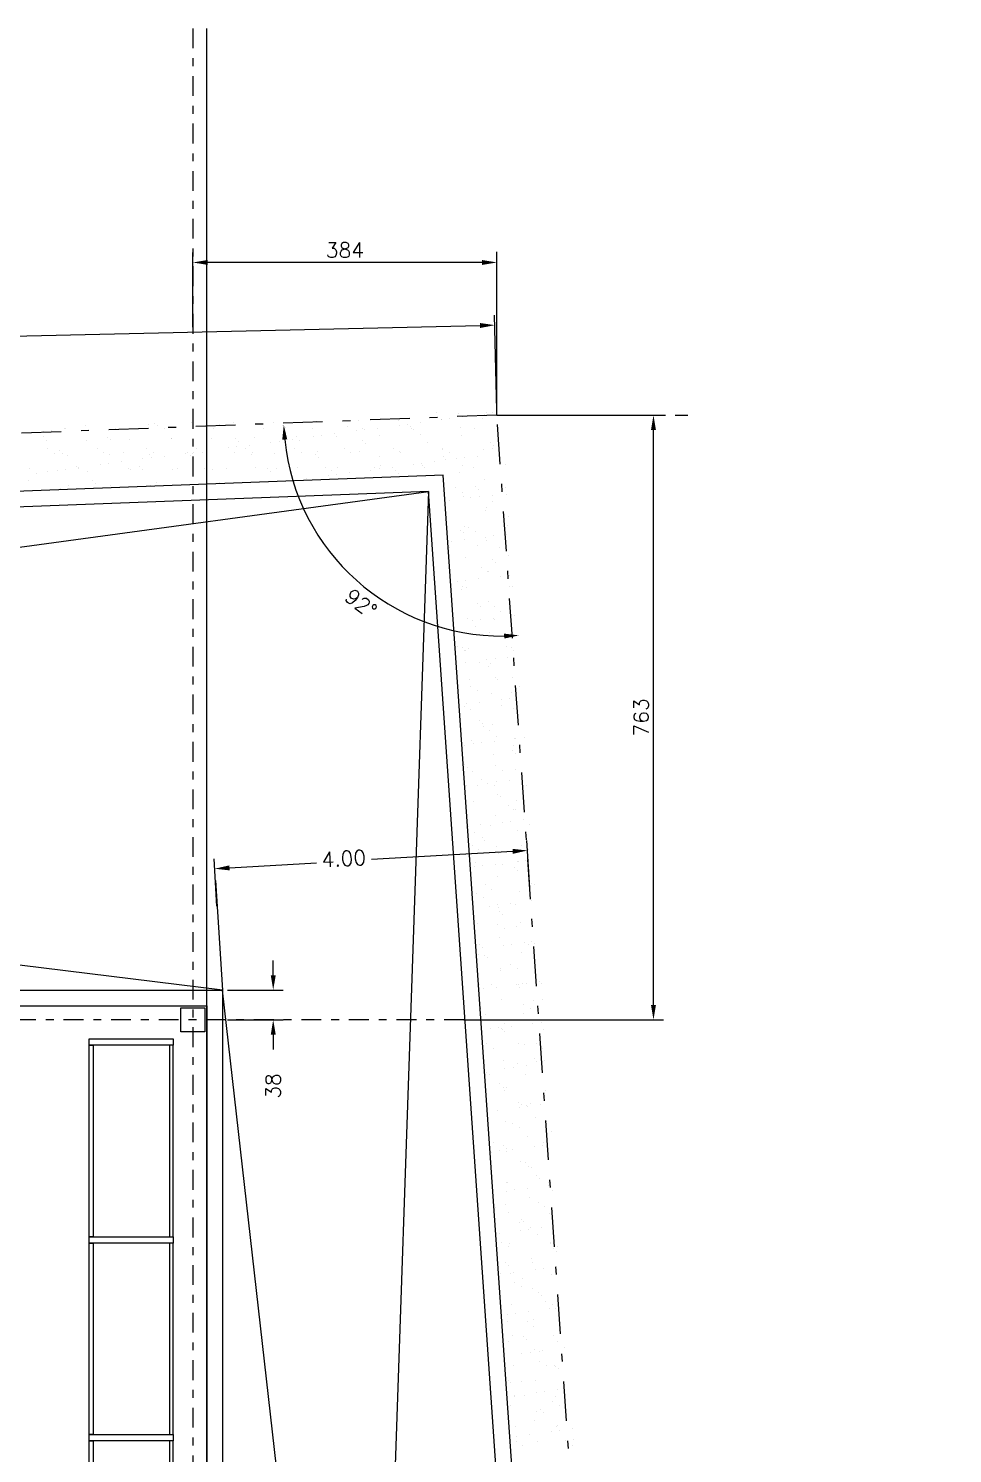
# Model space of a CAD drawing. Header units: millimetres. Extents: x 340 to 1003762, y 22 to 362022.
# Drawn here: x 457.08 to 468.73, y 100.87 to 118.85 of the extents above; entities that cross this region are included whole.
import ezdxf
from ezdxf.xclip import XClip

# ---------------------------------------------------------------- set-up
doc = ezdxf.new("R2010")
doc.units = ezdxf.units.MM
doc.header["$XCLIPFRAME"] = 0
for name, pattern in [('LSBB_P_002 - PLANTA 1° NIVEL SALA DE VENTAS$0$DASHDOT', [1, 0.5, -0.25, 0, -0.25]), ('LSBB_P_002 - PLANTA 1° NIVEL SALA DE VENTAS$0$DASHDOT2', [0.5, 0.25, -0.125, 0, -0.125]), ('LSBB_P_002 - PLANTA 1° NIVEL SALA DE VENTAS$0$HIDDEN', [0.375, 0.25, -0.125])]:
    doc.linetypes.add(name, pattern=pattern)
for name, color, linetype in [('LSBB_P_002 - PLANTA 1° NIVEL SALA DE VENTAS$0$01', 8, 'Continuous'), ('LSBB_P_002 - PLANTA 1° NIVEL SALA DE VENTAS$0$COTAS 125', 2, 'Continuous'), ('LSBB_P_002 - PLANTA 1° NIVEL SALA DE VENTAS$0$COTAS-INT', 4, 'Continuous'), ('LSBB_P_002 - PLANTA 1° NIVEL SALA DE VENTAS$0$EJES', 8, 'LSBB_P_002 - PLANTA 1° NIVEL SALA DE VENTAS$0$DASHDOT2'), ('LSBB_P_002 - PLANTA 1° NIVEL SALA DE VENTAS$0$ESTRUCTURA', 5, 'Continuous'), ('LSBB_P_002 - PLANTA 1° NIVEL SALA DE VENTAS$0$HATCH', 8, 'Continuous'), ('LSBB_P_002 - PLANTA 1° NIVEL SALA DE VENTAS$0$MUROS', 5, 'Continuous'), ('LSBB_P_002 - PLANTA 1° NIVEL SALA DE VENTAS$0$RACKS BODEGAS', 2, 'Continuous'), ('XREF', 7, 'Continuous')]:
    doc.layers.add(name, color=color, linetype=linetype)
doc.styles.add('LSBB_P_002 - PLANTA 1° NIVEL SALA DE VENTAS$0$ROMANS', font='romans')
doc.dimstyles.new('LSBB_P_002 - PLANTA 1° NIVEL SALA DE VENTAS$0$DIMENSION-125', dxfattribs={"dimscale": 125, "dimtxt": 0.0015, "dimasz": 0.0015, "dimexe": 0.001, "dimexo": 0.0005, "dimgap": 0.0005, "dimtad": 1, "dimdec": 0, "dimlfac": 100, "dimzin": 0, "dimdsep": 46, "dimtxsty": 'LSBB_P_002 - PLANTA 1° NIVEL SALA DE VENTAS$0$ROMANS', "dimcen": 0.004, "dimclrd": 4, "dimclre": 8, "dimclrt": 3, "dimadec": 0, "dimazin": 0, "dimtfac": 1, "dimtdec": 0, "dimtix": 1, "dimtofl": 0, "dimtmove": 2, "dimatfit": 3, "dimfxl": 0, "dimtolj": 1, "dimtzin": 0, "dimarcsym": 0})

# ---------------------------------------------------------------- blocks, each defined once
blk = doc.blocks.new('*D111')
at = {"layer": 'LSBB_P_002 - PLANTA 1° NIVEL SALA DE VENTAS$0$COTAS 125', "linetype": 'Continuous', "lineweight": -2, "transparency": 16777216}
blk.add_arc((878.344, 328.766), 2.76, 185.8405, 270.4654, dxfattribs=at)
at = {"layer": 'LSBB_P_002 - PLANTA 1° NIVEL SALA DE VENTAS$0$COTAS 125', "transparency": 16777216}
for points in [[(875.567, 328.483), (875.63, 328.488), (875.586, 328.673)], [(878.365, 326.038), (878.368, 325.976), (878.554, 326.015)]]:
    blk.add_solid(points, dxfattribs=at)
at = {"layer": 'LSBB_P_002 - PLANTA 1° NIVEL SALA DE VENTAS$0$COTAS 125', "color": 2, "transparency": 16777216, "insert": (876.56, 326.419), "char_height": 0.1875, "attachment_point": 5, "rotation": 322.7631, "style": 'LSBB_P_002 - PLANTA 1° NIVEL SALA DE VENTAS$0$ROMANS'}
blk.add_mtext('\\A1;92°', dxfattribs=at)
blk = doc.blocks.new('*X40')
at = {"color": 0}
for p, q in [((601.161, 116.029), (601.161, 116.029)), ((601.39, 116.102), (601.39, 116.102)), ((601.604, 115.969), (601.604, 115.969)), ((601.672, 116.026), (601.672, 116.026)), ((601.682, 116.048), (601.682, 116.048)), ((601.709, 115.982), (601.709, 115.982)), ((601.871, 116.004), (601.871, 116.004)), ((601.164, 115.848), (601.164, 115.848)), ((601.17, 115.911), (601.17, 115.911)), ((601.248, 115.794), (601.248, 115.794)), ((601.333, 115.933), (601.333, 115.933)), ((601.431, 115.841), (601.431, 115.841)), ((601.787, 115.849), (601.787, 115.849)), ((601.871, 115.795), (601.871, 115.795)), ((601.881, 115.866), (601.881, 115.866))]:
    blk.add_line(p, q, dxfattribs=at)
blk = doc.blocks.new('*D70')
at = {"layer": 'LSBB_P_002 - PLANTA 1° NIVEL SALA DE VENTAS$0$COTAS 125', "color": 8, "linetype": 'Continuous', "lineweight": -2, "transparency": 16777216}
for p, q in [((878.338, 328.794), (880.375, 328.794)), ((877.858, 321.166), (880.375, 321.166))]:
    blk.add_line(p, q, dxfattribs=at)
at = {"layer": 'LSBB_P_002 - PLANTA 1° NIVEL SALA DE VENTAS$0$COTAS 125', "linetype": 'Continuous', "lineweight": -2, "transparency": 16777216}
blk.add_line((880.25, 321.353), (880.25, 328.606), dxfattribs=at)
at = {"layer": 'LSBB_P_002 - PLANTA 1° NIVEL SALA DE VENTAS$0$COTAS 125', "transparency": 16777216}
for points in [[(880.219, 328.606), (880.281, 328.606), (880.25, 328.794)], [(880.219, 321.353), (880.281, 321.353), (880.25, 321.166)]]:
    blk.add_solid(points, dxfattribs=at)
at = {"layer": 'LSBB_P_002 - PLANTA 1° NIVEL SALA DE VENTAS$0$COTAS 125', "color": 2, "transparency": 16777216, "insert": (880.094, 324.98), "char_height": 0.1875, "attachment_point": 5, "rotation": 90, "style": 'LSBB_P_002 - PLANTA 1° NIVEL SALA DE VENTAS$0$ROMANS'}
blk.add_mtext('\\A1;763', dxfattribs=at)
blk = doc.blocks.new('*D71')
at = {"layer": 'LSBB_P_002 - PLANTA 1° NIVEL SALA DE VENTAS$0$COTAS 125', "color": 8, "linetype": 'Continuous', "lineweight": -2, "transparency": 16777216}
for p, q in [((878.274, 328.856), (878.246, 330.054)), ((829.354, 327.737), (829.326, 328.934))]:
    blk.add_line(p, q, dxfattribs=at)
at = {"layer": 'LSBB_P_002 - PLANTA 1° NIVEL SALA DE VENTAS$0$COTAS 125', "linetype": 'Continuous', "lineweight": -2, "transparency": 16777216}
blk.add_line((829.517, 328.814), (878.062, 329.925), dxfattribs=at)
at = {"layer": 'LSBB_P_002 - PLANTA 1° NIVEL SALA DE VENTAS$0$COTAS 125', "transparency": 16777216}
for points in [[(878.061, 329.956), (878.063, 329.893), (878.249, 329.929)], [(829.516, 328.845), (829.517, 328.782), (829.329, 328.809)]]:
    blk.add_solid(points, dxfattribs=at)
at = {"layer": 'LSBB_P_002 - PLANTA 1° NIVEL SALA DE VENTAS$0$COTAS 125', "color": 2, "transparency": 16777216, "insert": (853.786, 329.525), "char_height": 0.1875, "attachment_point": 5, "rotation": 1.3113, "style": 'LSBB_P_002 - PLANTA 1° NIVEL SALA DE VENTAS$0$ROMANS'}
blk.add_mtext('\\A1;4893', dxfattribs=at)
blk = doc.blocks.new('*X39')
at = {"color": 0}
for p, q in [((598.646, 128.715), (598.646, 128.715)), ((599.17, 128.722), (599.17, 128.722)), ((599.681, 128.72), (599.681, 128.72)), ((600.163, 128.821), (600.163, 128.821)), ((600.221, 128.739), (600.221, 128.739)), ((600.225, 128.733), (600.225, 128.733)), ((600.329, 128.746), (600.329, 128.746)), ((600.433, 128.816), (600.433, 128.816)), ((600.47, 128.783), (600.47, 128.783)), ((600.491, 128.768), (600.491, 128.768)), ((600.745, 128.746), (600.745, 128.746)), ((600.763, 128.804), (600.763, 128.804)), ((600.785, 128.822), (600.785, 128.822)), ((600.867, 128.817), (600.867, 128.817)), ((595.195, 128.588), (595.195, 128.588)), ((595.299, 128.602), (595.299, 128.602)), ((595.462, 128.624), (595.462, 128.624)), ((595.484, 128.619), (595.484, 128.619)), ((595.733, 128.659), (595.733, 128.659)), ((596.106, 128.62), (596.106, 128.62)), ((596.531, 128.672), (596.531, 128.672)), ((596.607, 128.69), (596.607, 128.69)), ((596.644, 128.656), (596.644, 128.656)), ((596.729, 128.621), (596.729, 128.621)), ((597.071, 128.692), (597.071, 128.692)), ((597.352, 128.622), (597.352, 128.622)), ((597.419, 128.672), (597.419, 128.672)), ((597.594, 128.698), (597.594, 128.698)), ((597.975, 128.623), (597.975, 128.623)), ((598.106, 128.696), (598.106, 128.696)), ((598.219, 128.665), (598.219, 128.665)), ((598.256, 128.632), (598.256, 128.632)), ((598.598, 128.624), (598.598, 128.624)), ((598.714, 128.534), (598.714, 128.534)), ((598.876, 128.555), (598.876, 128.555)), ((599.031, 128.648), (599.031, 128.648)), ((599.148, 128.591), (599.148, 128.591)), ((599.22, 128.626), (599.22, 128.626)), ((599.252, 128.605), (599.252, 128.605)), ((599.415, 128.626), (599.415, 128.626)), ((599.44, 128.535), (599.44, 128.535)), ((599.686, 128.662), (599.686, 128.662)), ((599.79, 128.676), (599.79, 128.676)), ((599.832, 128.641), (599.832, 128.641)), ((599.843, 128.627), (599.843, 128.627)), ((599.868, 128.607), (599.868, 128.607)), ((599.953, 128.697), (599.953, 128.697)), ((599.963, 128.541), (599.963, 128.541)), ((600.466, 128.628), (600.466, 128.628)), ((600.475, 128.539), (600.475, 128.539)), ((600.644, 128.623), (600.644, 128.623)), ((595.205, 128.521), (595.205, 128.521)), ((595.238, 128.47), (595.238, 128.47)), ((595.257, 128.365), (595.257, 128.365)), ((595.749, 128.468), (595.749, 128.468)), ((595.88, 128.366), (595.88, 128.366)), ((596.006, 128.514), (596.006, 128.514)), ((596.042, 128.481), (596.042, 128.481)), ((596.289, 128.487), (596.289, 128.487)), ((596.503, 128.367), (596.503, 128.367)), ((596.813, 128.494), (596.813, 128.494)), ((596.818, 128.497), (596.818, 128.497)), ((597.126, 128.368), (597.126, 128.368)), ((597.324, 128.491), (597.324, 128.491)), ((597.533, 128.378), (597.533, 128.378)), ((597.618, 128.49), (597.618, 128.49)), ((597.637, 128.392), (597.637, 128.392)), ((597.655, 128.456), (597.655, 128.456)), ((597.748, 128.37), (597.748, 128.37)), ((597.8, 128.413), (597.8, 128.413)), ((597.865, 128.511), (597.865, 128.511)), ((598.071, 128.449), (598.071, 128.449)), ((598.175, 128.463), (598.175, 128.463)), ((598.338, 128.484), (598.338, 128.484)), ((598.371, 128.371), (598.371, 128.371)), ((598.388, 128.518), (598.388, 128.518)), ((598.43, 128.472), (598.43, 128.472)), ((598.61, 128.52), (598.61, 128.52)), ((598.9, 128.515), (598.9, 128.515)), ((598.994, 128.372), (598.994, 128.372)), ((599.23, 128.465), (599.23, 128.465)), ((599.267, 128.431), (599.267, 128.431)), ((599.617, 128.373), (599.617, 128.373)), ((600.042, 128.448), (600.042, 128.448)), ((600.234, 128.354), (600.234, 128.354)), ((600.24, 128.374), (600.24, 128.374)), ((600.757, 128.36), (600.757, 128.36)), ((600.843, 128.441), (600.843, 128.441)), ((600.863, 128.375), (600.863, 128.375)), ((600.88, 128.407), (600.88, 128.407)), ((595.341, 128.311), (595.341, 128.311)), ((595.404, 128.339), (595.404, 128.339)), ((595.441, 128.305), (595.441, 128.305)), ((595.508, 128.283), (595.508, 128.283)), ((595.964, 128.313), (595.964, 128.313)), ((596.022, 128.179), (596.022, 128.179)), ((596.032, 128.289), (596.032, 128.289)), ((596.184, 128.201), (596.184, 128.201)), ((596.216, 128.321), (596.216, 128.321)), ((596.456, 128.237), (596.456, 128.237)), ((596.543, 128.287), (596.543, 128.287)), ((596.56, 128.25), (596.56, 128.25)), ((596.587, 128.314), (596.587, 128.314)), ((596.723, 128.272), (596.723, 128.272)), ((596.994, 128.308), (596.994, 128.308)), ((597.017, 128.314), (597.017, 128.314)), ((597.054, 128.28), (597.054, 128.28)), ((597.083, 128.306), (597.083, 128.306)), ((597.099, 128.321), (597.099, 128.321)), ((597.21, 128.315), (597.21, 128.315)), ((597.261, 128.343), (597.261, 128.343)), ((597.607, 128.313), (597.607, 128.313)), ((597.829, 128.297), (597.829, 128.297)), ((597.833, 128.316), (597.833, 128.316)), ((598.118, 128.311), (598.118, 128.311)), ((598.456, 128.317), (598.456, 128.317)), ((598.629, 128.29), (598.629, 128.29)), ((598.659, 128.33), (598.659, 128.33)), ((598.666, 128.256), (598.666, 128.256)), ((599.078, 128.318), (599.078, 128.318)), ((599.182, 128.337), (599.182, 128.337)), ((599.441, 128.272), (599.441, 128.272)), ((599.694, 128.334), (599.694, 128.334)), ((599.701, 128.319), (599.701, 128.319)), ((599.975, 128.182), (599.975, 128.182)), ((600.137, 128.203), (600.137, 128.203)), ((600.241, 128.265), (600.241, 128.265)), ((600.278, 128.231), (600.278, 128.231)), ((600.324, 128.32), (600.324, 128.32)), ((600.409, 128.239), (600.409, 128.239)), ((600.513, 128.253), (600.513, 128.253)), ((600.676, 128.274), (600.676, 128.274)), ((600.947, 128.322), (600.947, 128.322)), ((600.947, 128.31), (600.947, 128.31)), ((601.028, 128.173), (601.028, 128.173)), ((595.022, 128.117), (595.022, 128.117)), ((595.108, 128.059), (595.108, 128.059)), ((595.25, 128.085), (595.25, 128.085)), ((595.379, 128.095), (595.379, 128.095)), ((595.484, 128.109), (595.484, 128.109)), ((595.615, 128.146), (595.615, 128.146)), ((595.645, 128.118), (595.645, 128.118)), ((595.646, 128.13), (595.646, 128.13)), ((595.762, 128.082), (595.762, 128.082)), ((595.918, 128.166), (595.918, 128.166)), ((596.268, 128.119), (596.268, 128.119)), ((596.302, 128.102), (596.302, 128.102)), ((596.415, 128.139), (596.415, 128.139)), ((596.452, 128.105), (596.452, 128.105)), ((596.825, 128.109), (596.825, 128.109)), ((596.891, 128.12), (596.891, 128.12)), ((597.228, 128.121), (597.228, 128.121)), ((597.337, 128.106), (597.337, 128.106)), ((597.514, 128.121), (597.514, 128.121)), ((597.877, 128.126), (597.877, 128.126)), ((598.028, 128.114), (598.028, 128.114)), ((598.065, 128.08), (598.065, 128.08)), ((598.136, 128.122), (598.136, 128.122)), ((598.401, 128.132), (598.401, 128.132)), ((598.759, 128.124), (598.759, 128.124)), ((598.794, 128.027), (598.794, 128.027)), ((598.84, 128.096), (598.84, 128.096)), ((598.898, 128.04), (598.898, 128.04)), ((598.912, 128.13), (598.912, 128.13)), ((599.061, 128.062), (599.061, 128.062)), ((599.332, 128.097), (599.332, 128.097)), ((599.382, 128.125), (599.382, 128.125)), ((599.436, 128.111), (599.436, 128.111)), ((599.453, 128.149), (599.453, 128.149)), ((599.599, 128.133), (599.599, 128.133)), ((599.64, 128.09), (599.64, 128.09)), ((599.677, 128.056), (599.677, 128.056)), ((599.871, 128.168), (599.871, 128.168)), ((599.976, 128.156), (599.976, 128.156)), ((600.005, 128.126), (600.005, 128.126)), ((600.452, 128.072), (600.452, 128.072)), ((600.488, 128.153), (600.488, 128.153)), ((600.628, 128.127), (600.628, 128.127)), ((595.014, 127.97), (595.014, 127.97)), ((595.419, 127.864), (595.419, 127.864)), ((595.521, 127.897), (595.521, 127.897)), ((595.814, 127.963), (595.814, 127.963)), ((595.851, 127.929), (595.851, 127.929)), ((596.044, 127.904), (596.044, 127.904)), ((596.556, 127.902), (596.556, 127.902)), ((596.626, 127.945), (596.626, 127.945)), ((597.096, 127.921), (597.096, 127.921)), ((597.427, 127.939), (597.427, 127.939)), ((598.36, 127.969), (598.36, 127.969)), ((598.522, 127.991), (598.522, 127.991)), ((600.401, 127.873), (600.401, 127.873)), ((600.486, 127.82), (600.486, 127.82)), ((600.651, 127.889), (600.651, 127.889)), ((600.688, 127.856), (600.688, 127.856)), ((600.77, 127.975), (600.77, 127.975)), ((601.024, 127.874), (601.024, 127.874)), ((600.322, 127.71), (600.322, 127.71)), ((600.5, 127.768), (600.5, 127.768)), ((600.593, 127.746), (600.593, 127.746)), ((600.698, 127.759), (600.698, 127.759)), ((600.86, 127.781), (600.86, 127.781)), ((600.862, 127.696), (600.862, 127.696)), ((601.04, 127.788), (601.04, 127.788)), ((600.783, 127.59), (600.783, 127.59)), ((600.789, 127.626), (600.789, 127.626)), ((601.061, 127.514), (601.061, 127.514)), ((600.46, 127.338), (600.46, 127.338)), ((600.497, 127.305), (600.497, 127.305)), ((600.513, 127.383), (600.513, 127.383)), ((600.563, 127.373), (600.563, 127.373)), ((600.647, 127.319), (600.647, 127.319)), ((601.045, 127.287), (601.045, 127.287)), ((601.053, 127.402), (601.053, 127.402)), ((600.328, 127.124), (600.328, 127.124)), ((600.344, 127.195), (600.344, 127.195)), ((600.506, 127.216), (600.506, 127.216)), ((600.671, 127.145), (600.671, 127.145)), ((600.778, 127.252), (600.778, 127.252)), ((600.795, 127.204), (600.795, 127.204)), ((600.882, 127.266), (600.882, 127.266)), ((600.951, 127.125), (600.951, 127.125)), ((600.526, 126.997), (600.526, 126.997)), ((600.87, 126.963), (600.87, 126.963)), ((600.907, 126.929), (600.907, 126.929)), ((601.066, 127.017), (601.066, 127.017)), ((600.724, 126.872), (600.724, 126.872)), ((600.808, 126.819), (600.808, 126.819)), ((600.809, 126.818), (600.809, 126.818)), ((600.962, 126.759), (600.962, 126.759)), ((601.066, 126.772), (601.066, 126.772)), ((601.081, 126.769), (601.081, 126.769)), ((600.424, 126.688), (600.424, 126.688)), ((600.48, 126.594), (600.48, 126.594)), ((600.489, 126.623), (600.489, 126.623)), ((600.528, 126.701), (600.528, 126.701)), ((600.538, 126.612), (600.538, 126.612)), ((600.691, 126.723), (600.691, 126.723)), ((601.078, 126.631), (601.078, 126.631)), ((601.112, 126.625), (601.112, 126.625)), ((600.679, 126.412), (600.679, 126.412)), ((600.716, 126.378), (600.716, 126.378)), ((600.82, 126.434), (600.82, 126.434)), ((600.551, 126.227), (600.551, 126.227)), ((600.712, 126.208), (600.712, 126.208)), ((600.875, 126.229), (600.875, 126.229)), ((600.886, 126.371), (600.886, 126.371)), ((600.89, 126.218), (600.89, 126.218)), ((600.97, 126.317), (600.97, 126.317)), ((601.091, 126.246), (601.091, 126.246)), ((601.147, 126.265), (601.147, 126.265)), ((600.608, 126.194), (600.608, 126.194)), ((600.651, 126.123), (600.651, 126.123)), ((600.833, 126.048), (600.833, 126.048)), ((601.089, 126.036), (601.089, 126.036)), ((600.425, 125.869), (600.425, 125.869)), ((600.487, 125.86), (600.487, 125.86)), ((600.563, 125.841), (600.563, 125.841)), ((601.047, 125.87), (601.047, 125.87)), ((601.103, 125.861), (601.103, 125.861)), ((601.125, 126.002), (601.125, 126.002)), ((600.509, 125.815), (600.509, 125.815)), ((600.521, 125.665), (600.521, 125.665)), ((600.524, 125.827), (600.524, 125.827)), ((600.698, 125.667), (600.698, 125.667)), ((600.793, 125.701), (600.793, 125.701)), ((600.846, 125.663), (600.846, 125.663)), ((600.897, 125.714), (600.897, 125.714)), ((601.059, 125.736), (601.059, 125.736)), ((601.132, 125.816), (601.132, 125.816)), ((600.812, 125.622), (600.812, 125.622)), ((600.897, 125.485), (600.897, 125.485)), ((600.576, 125.456), (600.576, 125.456)), ((600.586, 125.368), (600.586, 125.368)), ((600.67, 125.314), (600.67, 125.314)), ((600.934, 125.451), (600.934, 125.451)), ((601.116, 125.475), (601.116, 125.475)), ((601.209, 125.369), (601.209, 125.369)), ((600.507, 125.116), (600.507, 125.116)), ((600.543, 125.15), (600.543, 125.15)), ((600.705, 125.171), (600.705, 125.171)), ((600.858, 125.277), (600.858, 125.277)), ((600.974, 125.121), (600.974, 125.121)), ((600.977, 125.207), (600.977, 125.207)), ((601.081, 125.221), (601.081, 125.221)), ((601.108, 125.292), (601.108, 125.292)), ((600.588, 125.071), (600.588, 125.071)), ((601.129, 125.09), (601.129, 125.09)), ((600.706, 124.934), (600.706, 124.934)), ((600.743, 124.9), (600.743, 124.9)), ((600.748, 124.867), (600.748, 124.867)), ((600.832, 124.814), (600.832, 124.814)), ((600.871, 124.892), (600.871, 124.892)), ((600.513, 124.619), (600.513, 124.619)), ((600.601, 124.685), (600.601, 124.685)), ((600.623, 124.643), (600.623, 124.643)), ((600.727, 124.656), (600.727, 124.656)), ((600.89, 124.678), (600.89, 124.678)), ((600.917, 124.74), (600.917, 124.74)), ((601.136, 124.62), (601.136, 124.62)), ((601.141, 124.705), (601.141, 124.705)), ((601.161, 124.713), (601.161, 124.713)), ((601.266, 124.727), (601.266, 124.727)), ((600.883, 124.507), (600.883, 124.507)), ((601.116, 124.558), (601.116, 124.558)), ((601.153, 124.524), (601.153, 124.524)), ((600.515, 124.382), (600.515, 124.382)), ((600.552, 124.349), (600.552, 124.349)), ((600.614, 124.3), (600.614, 124.3)), ((600.909, 124.366), (600.909, 124.366)), ((600.993, 124.313), (600.993, 124.313)), ((601.154, 124.319), (601.154, 124.319)), ((600.536, 124.113), (600.536, 124.113)), ((600.674, 124.118), (600.674, 124.118)), ((600.726, 124.189), (600.726, 124.189)), ((600.807, 124.149), (600.807, 124.149)), ((600.896, 124.121), (600.896, 124.121)), ((600.912, 124.163), (600.912, 124.163)), ((601.074, 124.184), (601.074, 124.184)), ((601.297, 124.119), (601.297, 124.119)), ((600.626, 123.914), (600.626, 123.914)), ((600.925, 124.007), (600.925, 124.007)), ((600.962, 123.973), (600.962, 123.973)), ((601.071, 123.866), (601.071, 123.866)), ((601.166, 123.934), (601.166, 123.934)), ((600.909, 123.736), (600.909, 123.736)), ((601.136, 123.814), (601.136, 123.814)), ((601.155, 123.812), (601.155, 123.812)), ((601.259, 123.691), (601.259, 123.691)), ((600.558, 123.598), (600.558, 123.598)), ((600.639, 123.529), (600.639, 123.529)), ((600.72, 123.62), (600.72, 123.62)), ((600.836, 123.617), (600.836, 123.617)), ((600.992, 123.655), (600.992, 123.655)), ((601.096, 123.669), (601.096, 123.669)), ((601.179, 123.549), (601.179, 123.549)), ((601.335, 123.631), (601.335, 123.631)), ((600.609, 123.364), (600.609, 123.364)), ((600.733, 123.456), (600.733, 123.456)), ((600.77, 123.422), (600.77, 123.422)), ((600.921, 123.351), (600.921, 123.351)), ((601.232, 123.365), (601.232, 123.365)), ((600.651, 123.144), (600.651, 123.144)), ((600.694, 123.31), (600.694, 123.31)), ((600.944, 123.262), (600.944, 123.262)), ((601.176, 123.162), (601.176, 123.162)), ((601.192, 123.163), (601.192, 123.163)), ((601.28, 123.176), (601.28, 123.176)), ((601.316, 123.311), (601.316, 123.311)), ((600.638, 123.091), (600.638, 123.091)), ((600.742, 123.105), (600.742, 123.105)), ((600.905, 123.126), (600.905, 123.126)), ((600.934, 122.965), (600.934, 122.965)), ((600.997, 123.117), (600.997, 123.117)), ((601.143, 123.08), (601.143, 123.08)), ((601.18, 123.046), (601.18, 123.046)), ((600.771, 122.863), (600.771, 122.863)), ((600.855, 122.809), (600.855, 122.809)), ((601.354, 122.887), (601.354, 122.887)), ((601.394, 122.864), (601.394, 122.864)), ((600.664, 122.758), (600.664, 122.758)), ((600.753, 122.711), (600.753, 122.711)), ((600.926, 122.611), (600.926, 122.611)), ((601.089, 122.633), (601.089, 122.633)), ((601.159, 122.616), (601.159, 122.616)), ((601.204, 122.778), (601.204, 122.778)), ((601.361, 122.668), (601.361, 122.668)), ((600.822, 122.597), (600.822, 122.597)), ((600.946, 122.58), (600.946, 122.58)), ((600.952, 122.529), (600.952, 122.529)), ((600.989, 122.495), (600.989, 122.495)), ((600.677, 122.373), (600.677, 122.373)), ((600.932, 122.362), (600.932, 122.362)), ((601.017, 122.308), (601.017, 122.308)), ((601.163, 122.336), (601.163, 122.336)), ((601.217, 122.392), (601.217, 122.392)), ((600.697, 122.114), (600.697, 122.114)), ((600.735, 122.068), (600.735, 122.068)), ((600.959, 122.195), (600.959, 122.195)), ((601.007, 122.104), (601.007, 122.104)), ((601.111, 122.118), (601.111, 122.118)), ((601.273, 122.139), (601.273, 122.139)), ((601.32, 122.115), (601.32, 122.115)), ((601.362, 122.153), (601.362, 122.153)), ((601.399, 122.119), (601.399, 122.119)), ((600.689, 121.988), (600.689, 121.988)), ((600.761, 121.978), (600.761, 121.978)), ((600.798, 121.944), (600.798, 121.944)), ((601.229, 122.007), (601.229, 122.007)), ((600.972, 121.809), (600.972, 121.809)), ((600.972, 121.784), (600.972, 121.784)), ((601.094, 121.861), (601.094, 121.861)), ((601.178, 121.807), (601.178, 121.807)), ((600.702, 121.602), (600.702, 121.602)), ((600.757, 121.553), (600.757, 121.553)), ((600.859, 121.613), (600.859, 121.613)), ((600.919, 121.575), (600.919, 121.575)), ((601.171, 121.602), (601.171, 121.602)), ((601.191, 121.61), (601.191, 121.61)), ((601.207, 121.568), (601.207, 121.568)), ((601.242, 121.622), (601.242, 121.622)), ((601.295, 121.624), (601.295, 121.624)), ((601.458, 121.645), (601.458, 121.645)), ((601.482, 121.614), (601.482, 121.614)), ((600.984, 121.424), (600.984, 121.424)), ((601.255, 121.36), (601.255, 121.36)), ((601.381, 121.409), (601.381, 121.409)), ((601.496, 121.421), (601.496, 121.421)), ((600.714, 121.217), (600.714, 121.217)), ((600.717, 121.306), (600.717, 121.306)), ((600.78, 121.233), (600.78, 121.233)), ((601.255, 121.236), (601.255, 121.236)), ((601.34, 121.307), (601.34, 121.307)), ((600.837, 121.046), (600.837, 121.046)), ((600.941, 121.06), (600.941, 121.06)), ((600.979, 121.051), (600.979, 121.051)), ((600.997, 121.038), (600.997, 121.038)), ((601.016, 121.017), (601.016, 121.017)), ((601.021, 121.112), (601.021, 121.112)), ((601.104, 121.081), (601.104, 121.081)), ((601.376, 121.117), (601.376, 121.117)), ((601.48, 121.131), (601.48, 121.131)), ((601.508, 121.036), (601.508, 121.036)), ((600.794, 120.858), (600.794, 120.858)), ((600.878, 120.805), (600.878, 120.805)), ((601.19, 120.858), (601.19, 120.858)), ((601.267, 120.851), (601.267, 120.851)), ((601.417, 120.86), (601.417, 120.86)), ((601.501, 120.806), (601.501, 120.806)), ((601.009, 120.653), (601.009, 120.653)), ((601.389, 120.675), (601.389, 120.675)), ((601.426, 120.641), (601.426, 120.641)), ((601.521, 120.651), (601.521, 120.651)), ((600.788, 120.5), (600.788, 120.5)), ((600.825, 120.466), (600.825, 120.466)), ((601.022, 120.552), (601.022, 120.552)), ((601.126, 120.566), (601.126, 120.566)), ((601.182, 120.611), (601.182, 120.611)), ((601.28, 120.466), (601.28, 120.466)), ((601.288, 120.588), (601.288, 120.588)), ((600.956, 120.358), (600.956, 120.358)), ((600.999, 120.307), (600.999, 120.307)), ((601.022, 120.268), (601.022, 120.268)), ((601.04, 120.304), (601.04, 120.304)), ((601.534, 120.265), (601.534, 120.265)), ((601.198, 120.124), (601.198, 120.124)), ((601.235, 120.09), (601.235, 120.09)), ((601.344, 120.11), (601.344, 120.11)), ((601.473, 120.094), (601.473, 120.094)), ((600.934, 120.023), (600.934, 120.023)), ((601.206, 120.059), (601.206, 120.059)), ((601.292, 120.08), (601.292, 120.08)), ((601.31, 120.073), (601.31, 120.073)), ((601.409, 119.931), (601.409, 119.931)), ((601.035, 119.882), (601.035, 119.882)), ((601.117, 119.857), (601.117, 119.857)), ((601.201, 119.803), (601.201, 119.803)), ((601.546, 119.88), (601.546, 119.88)), ((601.608, 119.748), (601.608, 119.748)), ((600.882, 119.609), (600.882, 119.609)), ((601.007, 119.573), (601.007, 119.573)), ((601.305, 119.695), (601.305, 119.695)), ((601.39, 119.565), (601.39, 119.565)), ((601.494, 119.579), (601.494, 119.579)), ((601.505, 119.61), (601.505, 119.61)), ((600.852, 119.494), (600.852, 119.494)), ((600.956, 119.508), (600.956, 119.508)), ((601.043, 119.539), (601.043, 119.539)), ((601.047, 119.497), (601.047, 119.497)), ((601.119, 119.53), (601.119, 119.53)), ((601.217, 119.38), (601.217, 119.38)), ((601.559, 119.495), (601.559, 119.495)), ((601.279, 119.356), (601.279, 119.356)), ((601.318, 119.31), (601.318, 119.31)), ((601.363, 119.302), (601.363, 119.302)), ((601.417, 119.197), (601.417, 119.197)), ((601.044, 119.108), (601.044, 119.108)), ((601.06, 119.112), (601.06, 119.112)), ((601.141, 119.015), (601.141, 119.015)), ((601.303, 119.036), (601.303, 119.036)), ((601.453, 119.164), (601.453, 119.164)), ((601.571, 119.109), (601.571, 119.109)), ((601.575, 119.072), (601.575, 119.072)), ((601.627, 119.004), (601.627, 119.004)), ((601.026, 118.829), (601.026, 118.829)), ((601.036, 119.001), (601.036, 119.001)), ((601.33, 118.924), (601.33, 118.924)), ((601.44, 118.855), (601.44, 118.855)), ((600.902, 118.8), (600.902, 118.8)), ((601.072, 118.726), (601.072, 118.726)), ((601.225, 118.646), (601.225, 118.646)), ((601.525, 118.801), (601.525, 118.801)), ((601.584, 118.724), (601.584, 118.724)), ((600.949, 118.472), (600.949, 118.472)), ((601.205, 118.607), (601.205, 118.607)), ((601.221, 118.507), (601.221, 118.507)), ((601.262, 118.612), (601.262, 118.612)), ((601.325, 118.521), (601.325, 118.521)), ((601.343, 118.539), (601.343, 118.539)), ((601.488, 118.542), (601.488, 118.542)), ((600.979, 118.353), (600.979, 118.353)), ((601.063, 118.299), (601.063, 118.299)), ((601.085, 118.341), (601.085, 118.341)), ((601.436, 118.453), (601.436, 118.453)), ((601.597, 118.338), (601.597, 118.338)), ((601.602, 118.354), (601.602, 118.354)), ((601.686, 118.301), (601.686, 118.301)), ((601.355, 118.153), (601.355, 118.153)), ((601.367, 118.106), (601.367, 118.106)), ((601.635, 118.271), (601.635, 118.271)), ((601.672, 118.237), (601.672, 118.237)), ((600.971, 117.957), (600.971, 117.957)), ((601.034, 118.095), (601.034, 118.095)), ((601.071, 118.061), (601.071, 118.061)), ((601.098, 117.956), (601.098, 117.956)), ((601.134, 117.978), (601.134, 117.978)), ((601.405, 118.014), (601.405, 118.014)), ((601.509, 118.027), (601.509, 118.027)), ((601.609, 117.953), (601.609, 117.953)), ((601.672, 118.049), (601.672, 118.049)), ((601.14, 117.852), (601.14, 117.852)), ((601.225, 117.799), (601.225, 117.799)), ((601.245, 117.902), (601.245, 117.902)), ((601.368, 117.768), (601.368, 117.768)), ((601.11, 117.57), (601.11, 117.57)), ((601.444, 117.719), (601.444, 117.719)), ((601.481, 117.686), (601.481, 117.686)), ((601.528, 117.605), (601.528, 117.605)), ((601.622, 117.568), (601.622, 117.568)), ((601.051, 117.449), (601.051, 117.449)), ((601.155, 117.463), (601.155, 117.463)), ((601.318, 117.484), (601.318, 117.484)), ((601.59, 117.52), (601.59, 117.52)), ((601.655, 117.526), (601.655, 117.526)), ((601.694, 117.534), (601.694, 117.534)), ((601.054, 117.351), (601.054, 117.351)), ((601.302, 117.352), (601.302, 117.352)), ((601.381, 117.383), (601.381, 117.383)), ((601.386, 117.298), (601.386, 117.298)), ((601.067, 117.103), (601.067, 117.103)), ((601.123, 117.185), (601.123, 117.185)), ((601.253, 117.168), (601.253, 117.168)), ((601.289, 117.134), (601.289, 117.134)), ((601.634, 117.182), (601.634, 117.182)), ((601.69, 117.104), (601.69, 117.104)), ((601.774, 117.027), (601.774, 117.027)), ((601.236, 116.956), (601.236, 116.956)), ((601.34, 116.969), (601.34, 116.969)), ((601.393, 116.997), (601.393, 116.997)), ((601.463, 116.975), (601.463, 116.975)), ((601.463, 116.851), (601.463, 116.851)), ((601.502, 116.991), (601.502, 116.991)), ((601.135, 116.799), (601.135, 116.799)), ((601.548, 116.797), (601.548, 116.797)), ((601.647, 116.797), (601.647, 116.797)), ((601.663, 116.793), (601.663, 116.793)), ((601.699, 116.759), (601.699, 116.759)), ((601.061, 116.617), (601.061, 116.617)), ((601.098, 116.583), (601.098, 116.583)), ((601.229, 116.602), (601.229, 116.602)), ((601.406, 116.612), (601.406, 116.612)), ((601.687, 116.497), (601.687, 116.497)), ((601.148, 116.426), (601.148, 116.426)), ((601.148, 116.414), (601.148, 116.414)), ((601.272, 116.424), (601.272, 116.424)), ((601.42, 116.462), (601.42, 116.462)), ((601.524, 116.476), (601.524, 116.476)), ((601.625, 116.35), (601.625, 116.35)), ((601.66, 116.412), (601.66, 116.412)), ((601.087, 116.295), (601.087, 116.295)), ((601.418, 116.227), (601.418, 116.227)), ((601.471, 116.241), (601.471, 116.241)), ((601.508, 116.208), (601.508, 116.208)), ((601.709, 116.296), (601.709, 116.296))]:
    blk.add_line(p, q, dxfattribs=at)
blk = doc.blocks.new('*D93')
at = {"layer": 'LSBB_P_002 - PLANTA 1° NIVEL SALA DE VENTAS$0$COTAS 125', "linetype": 'Continuous', "lineweight": -2, "transparency": 16777216}
for p, q in [((875.453, 321.728), (875.453, 321.916)), ((875.453, 320.978), (875.453, 320.791))]:
    blk.add_line(p, q, dxfattribs=at)
at = {"layer": 'LSBB_P_002 - PLANTA 1° NIVEL SALA DE VENTAS$0$COTAS 125', "color": 8, "linetype": 'Continuous', "lineweight": -2, "transparency": 16777216}
for p, q in [((874.877, 321.541), (875.578, 321.541)), ((874.877, 321.166), (875.578, 321.166))]:
    blk.add_line(p, q, dxfattribs=at)
at = {"layer": 'LSBB_P_002 - PLANTA 1° NIVEL SALA DE VENTAS$0$COTAS 125', "transparency": 16777216}
for points in [[(875.422, 321.728), (875.485, 321.728), (875.453, 321.541)], [(875.422, 320.978), (875.485, 320.978), (875.453, 321.166)]]:
    blk.add_solid(points, dxfattribs=at)
at = {"layer": 'LSBB_P_002 - PLANTA 1° NIVEL SALA DE VENTAS$0$COTAS 125', "color": 2, "transparency": 16777216, "insert": (875.453, 320.332), "char_height": 0.1875, "attachment_point": 5, "rotation": 90, "style": 'LSBB_P_002 - PLANTA 1° NIVEL SALA DE VENTAS$0$ROMANS'}
blk.add_mtext('\\A1;38', dxfattribs=at)
blk = doc.blocks.new('*D94')
at = {"layer": 'LSBB_P_002 - PLANTA 1° NIVEL SALA DE VENTAS$0$COTAS 125', "color": 8, "linetype": 'Continuous', "lineweight": -2, "transparency": 16777216}
for p, q in [((878.689, 322.829), (878.654, 323.427)), ((874.742, 322.599), (874.707, 323.196))]:
    blk.add_line(p, q, dxfattribs=at)
at = {"layer": 'LSBB_P_002 - PLANTA 1° NIVEL SALA DE VENTAS$0$COTAS 125', "linetype": 'Continuous', "lineweight": -2, "transparency": 16777216}
for p, q in [((878.475, 323.291), (876.692, 323.187)), ((874.901, 323.082), (875.997, 323.146))]:
    blk.add_line(p, q, dxfattribs=at)
at = {"layer": 'LSBB_P_002 - PLANTA 1° NIVEL SALA DE VENTAS$0$COTAS 125', "transparency": 16777216}
for points in [[(878.473, 323.322), (878.476, 323.26), (878.662, 323.302)], [(874.9, 323.114), (874.903, 323.051), (874.714, 323.072)]]:
    blk.add_solid(points, dxfattribs=at)
at = {"layer": 'LSBB_P_002 - PLANTA 1° NIVEL SALA DE VENTAS$0$COTAS 125', "color": 2, "transparency": 16777216, "insert": (876.343, 323.2), "char_height": 0.1875, "attachment_point": 5, "rotation": 3.3375, "style": 'LSBB_P_002 - PLANTA 1° NIVEL SALA DE VENTAS$0$ROMANS'}
blk.add_mtext('\\A1;4.00', dxfattribs=at)
blk = doc.blocks.new('*D95')
at = {"layer": 'LSBB_P_002 - PLANTA 1° NIVEL SALA DE VENTAS$0$COTAS 125', "color": 8, "linetype": 'Continuous', "lineweight": -2, "transparency": 16777216}
for p, q in [((874.439, 329.904), (874.439, 330.845)), ((878.275, 328.922), (878.275, 330.845))]:
    blk.add_line(p, q, dxfattribs=at)
at = {"layer": 'LSBB_P_002 - PLANTA 1° NIVEL SALA DE VENTAS$0$COTAS 125', "linetype": 'Continuous', "lineweight": -2, "transparency": 16777216}
blk.add_line((878.088, 330.72), (874.627, 330.72), dxfattribs=at)
at = {"layer": 'LSBB_P_002 - PLANTA 1° NIVEL SALA DE VENTAS$0$COTAS 125', "transparency": 16777216}
for points in [[(874.627, 330.751), (874.627, 330.689), (874.439, 330.72)], [(878.088, 330.751), (878.088, 330.689), (878.275, 330.72)]]:
    blk.add_solid(points, dxfattribs=at)
at = {"layer": 'LSBB_P_002 - PLANTA 1° NIVEL SALA DE VENTAS$0$COTAS 125', "color": 2, "transparency": 16777216, "insert": (876.357, 330.876), "char_height": 0.1875, "attachment_point": 5, "style": 'LSBB_P_002 - PLANTA 1° NIVEL SALA DE VENTAS$0$ROMANS'}
blk.add_mtext('\\A1;384', dxfattribs=at)
blk = doc.blocks.new('LSBB_P_002 - PLANTA 1° NIVEL SALA DE VENTAS', base_point=(223.57, 14.22))
at = {"color": 1}
blk.add_line((874.614, 304.584), (874.614, 354.31), dxfattribs=at)
at = {"layer": 'LSBB_P_002 - PLANTA 1° NIVEL SALA DE VENTAS$0$01'}
for p, q in [((831.139, 321.541), (877.41, 327.83)), ((874.814, 321.541), (832.539, 326.747)), ((874.723, 322.922), (874.814, 321.541)), ((882.665, 252.001), (874.814, 321.541))]:
    blk.add_line(p, q, dxfattribs=at)
at = {"layer": 'LSBB_P_002 - PLANTA 1° NIVEL SALA DE VENTAS$0$COTAS-INT', "color": 8, "linetype": 'LSBB_P_002 - PLANTA 1° NIVEL SALA DE VENTAS$0$HIDDEN'}
for q in [(878.275, 330.854), (880.684, 328.794)]:
    blk.add_line((878.275, 328.794), q, dxfattribs=at)
at = {"layer": 'LSBB_P_002 - PLANTA 1° NIVEL SALA DE VENTAS$0$COTAS-INT', "color": 8}
blk.add_line((877.41, 327.83), (874.814, 251.791), dxfattribs=at)
at = {"layer": 'LSBB_P_002 - PLANTA 1° NIVEL SALA DE VENTAS$0$EJES'}
for p, q in [((874.439, 334.854), (874.439, 242.519)), ((877.859, 321.166), (769.057, 321.166))]:
    blk.add_line(p, q, dxfattribs=at)
at = {"layer": 'LSBB_P_002 - PLANTA 1° NIVEL SALA DE VENTAS$0$ESTRUCTURA'}
blk.add_lwpolyline([(874.589, 321.316), (874.589, 321.016), (874.289, 321.016), (874.289, 321.316)], close=True, dxfattribs=at)
at = {"layer": 'LSBB_P_002 - PLANTA 1° NIVEL SALA DE VENTAS$0$MUROS', "color": 9}
for p, q in [((877.596, 328.037), (853.734, 327.129)), ((880.564, 285.206), (877.596, 328.037)), ((877.41, 327.83), (853.742, 326.93)), ((880.276, 286.469), (877.41, 327.83))]:
    blk.add_line(p, q, dxfattribs=at)
at = {"layer": 'LSBB_P_002 - PLANTA 1° NIVEL SALA DE VENTAS$0$MUROS', "color": 5}
for p, q in [((824.874, 321.541), (874.814, 321.541)), ((824.874, 321.341), (874.614, 321.341))]:
    blk.add_line(p, q, dxfattribs=at)
at = {"layer": 'LSBB_P_002 - PLANTA 1° NIVEL SALA DE VENTAS$0$MUROS'}
for p, q in [((874.814, 321.541), (874.814, 291.482)), ((874.614, 321.341), (874.614, 291.482))]:
    blk.add_line(p, q, dxfattribs=at)
at = {"layer": 'LSBB_P_002 - PLANTA 1° NIVEL SALA DE VENTAS$0$MUROS', "color": 1, "linetype": 'LSBB_P_002 - PLANTA 1° NIVEL SALA DE VENTAS$0$DASHDOT'}
blk.add_lwpolyline([(874.814, 246.014), (884.022, 245.874), (878.275, 328.794), (853.72, 327.859), (829.355, 327.674), (828.944, 342.588)], dxfattribs=at)
at = {"layer": 'LSBB_P_002 - PLANTA 1° NIVEL SALA DE VENTAS$0$RACKS BODEGAS', "color": 2}
for points in [[(874.193, 320.845), (873.133, 320.845), (873.133, 320.925), (874.193, 320.925)], [(873.133, 320.845), (873.183, 320.845), (873.183, 318.43), (873.133, 318.43)], [(874.193, 320.845), (874.143, 320.845), (874.143, 318.43), (874.193, 318.43)], [(874.193, 318.35), (873.133, 318.35), (873.133, 318.43), (874.193, 318.43)], [(873.133, 318.35), (873.183, 318.35), (873.183, 315.935), (873.133, 315.935)], [(874.193, 318.35), (874.143, 318.35), (874.143, 315.935), (874.193, 315.935)], [(874.193, 315.855), (873.133, 315.855), (873.133, 315.935), (874.193, 315.935)], [(873.133, 315.855), (873.183, 315.855), (873.183, 313.44), (873.133, 313.44)], [(874.193, 315.855), (874.143, 315.855), (874.143, 313.44), (874.193, 313.44)]]:
    blk.add_lwpolyline(points, close=True, dxfattribs=at)
at = {"layer": 'LSBB_P_002 - PLANTA 1° NIVEL SALA DE VENTAS$0$HATCH'}
for name in ['*X39', '*X40']:
    blk.add_blockref(name, (277.354, 200.004), dxfattribs=at)
at = {"layer": 'LSBB_P_002 - PLANTA 1° NIVEL SALA DE VENTAS$0$COTAS 125', "color": 2}
dim = blk.add_linear_dim(base=(874.439, 330.72), p1=(878.275, 328.859), p2=(874.439, 329.842), dimstyle='LSBB_P_002 - PLANTA 1° NIVEL SALA DE VENTAS$0$DIMENSION-125', override={"dimclrd": 256, "dimclrt": 2, "dimfxl": 0.005}, dxfattribs=at)
dim.commit()
dim.dimension.update_dxf_attribs({"geometry": '*D95', "text_midpoint": (876.357, 330.876)})
dim = blk.add_aligned_dim(p1=(829.355, 327.674), p2=(878.275, 328.794), distance=1.135, dimstyle='LSBB_P_002 - PLANTA 1° NIVEL SALA DE VENTAS$0$DIMENSION-125', override={"dimclrd": 256, "dimclrt": 2, "dimfxl": 0.005}, dxfattribs=at)
dim.commit()
dim.dimension.update_dxf_attribs({"geometry": '*D71', "text_midpoint": (853.786, 329.525)})
dim = blk.add_linear_dim(base=(880.25, 328.794), p1=(877.796, 321.166), p2=(878.275, 328.794), angle=90, dimstyle='LSBB_P_002 - PLANTA 1° NIVEL SALA DE VENTAS$0$DIMENSION-125', override={"dimclrd": 256, "dimclrt": 2, "dimfxl": 0.005}, dxfattribs=at)
dim.commit()
dim.dimension.update_dxf_attribs({"geometry": '*D70', "text_midpoint": (880.094, 324.98)})
dim = blk.add_angular_dim_2l(base=(876.023, 327.274), line1=((878.344, 328.766), (853.719, 327.929)), line2=((879.541, 313.058), (878.344, 328.766)), dimstyle='LSBB_P_002 - PLANTA 1° NIVEL SALA DE VENTAS$0$DIMENSION-125', override={"dimclrd": 256, "dimclrt": 2, "dimfxl": 0.005}, dxfattribs=at)
dim.commit()
dim.dimension.update_dxf_attribs({"geometry": '*D111', "text_midpoint": (876.56, 326.419), "dimtype": 130})
dim = blk.add_linear_dim(base=(878.662, 323.302), p1=(874.745, 322.537), p2=(878.693, 322.767), angle=3.3375, text='4.00', dimstyle='LSBB_P_002 - PLANTA 1° NIVEL SALA DE VENTAS$0$DIMENSION-125', override={"dimclrd": 256, "dimclrt": 2, "dimfxl": 0.005}, dxfattribs=at)
dim.commit()
dim.dimension.update_dxf_attribs({"geometry": '*D94', "text_midpoint": (876.343, 323.2), "dimtype": 129})
dim = blk.add_linear_dim(base=(875.45345607, 321.16564692), p1=(874.81448052, 321.54064693), p2=(874.81448052, 321.16564692), angle=90, dimstyle='LSBB_P_002 - PLANTA 1° NIVEL SALA DE VENTAS$0$DIMENSION-125', override={"dimclrd": 256, "dimclrt": 2, "dimfxl": 0.005}, dxfattribs=at)
dim.commit()
dim.dimension.update_dxf_attribs({"geometry": '*D93', "text_midpoint": (875.45345607, 320.33231359), "dimtype": 128})

msp = doc.modelspace()

# ---------------------------------------------------------------- block references
at = {"layer": 'XREF'}
ref = msp.add_blockref('LSBB_P_002 - PLANTA 1° NIVEL SALA DE VENTAS', (-191.719, -200.6), dxfattribs=at)
XClip(ref).set_block_clipping_path([(755.454857474, 236.6800249606), (887.3150098981, 333.6713636781)])

doc.saveas('drawing.dxf')
